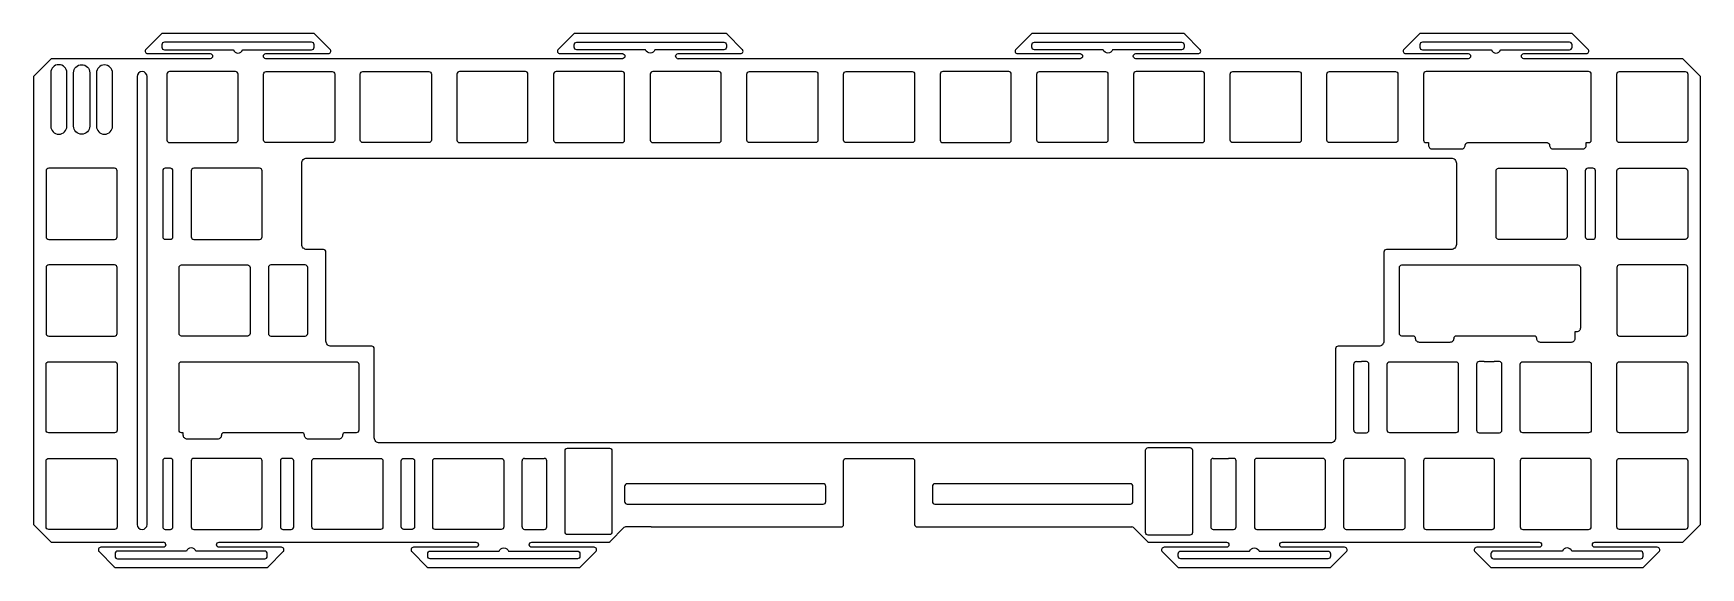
# Model space of a CAD drawing. Header units: millimetres. Extents: x 0 to 329, y 60 to 166.
import ezdxf

# ---------------------------------------------------------------- set-up
doc = ezdxf.new("R2010")
doc.units = ezdxf.units.MM
doc.header["$MEASUREMENT"] = 0

msp = doc.modelspace()

# ---------------------------------------------------------------- linework, layer by layer
at = {"linetype": 'Continuous'}
for p, q in [((141.79, 160.58), (127.09, 160.58)), ((260.25, 87.41), (260.25, 100.41)), ((260.75, 100.91), (261.74, 100.91)), ((285.94, 100.91), (287.94, 100.91)), ((260.75, 86.91), (262.74, 86.91)), ((285.94, 86.91), (287.94, 86.91)), ((96.33, 68.36), (96.33, 81.36)), ((96.83, 81.86), (100.7, 81.86)), ((101.2, 68.36), (101.2, 81.36)), ((232.06, 81.36), (232.06, 68.36)), ((232.56, 81.86), (235.55, 81.86)), ((96.83, 67.86), (100.7, 67.86)), ((121.74, 68.35), (116.74, 68.35)), ((190.11, 68.35), (211.51, 68.35)), ((211.51, 68.35), (216.51, 68.35)), ((232.56, 67.86), (235.55, 67.86)), ((10.89, 65.33), (25.6, 65.33))]:
    msp.add_line(p, q, dxfattribs=at)
for points in [[(60.54, 160.58), (45.84, 160.58, -0.414214), (45.34, 161.08), (45.34, 161.08, -0.414214), (45.84, 161.58), (58.13, 161.58, 0.668179), (58.48, 162.43), (55.48, 165.43, 0.198912), (55.13, 165.58), (25.54, 165.58, 0.198912), (25.19, 165.43), (22.19, 162.43, 0.668179), (22.54, 161.58), (34.84, 161.58, -0.414214), (35.34, 161.08), (35.34, 161.08, -0.414214), (34.84, 160.58), (20.13, 160.58)], [(126.59, 161.08), (126.59, 161.08, -0.414214), (127.09, 161.58), (139.38, 161.58, 0.668179), (139.73, 162.43), (136.73, 165.43, 0.198912), (136.38, 165.58), (106.79, 165.58, 0.198912), (106.44, 165.43), (103.44, 162.43, 0.668179), (103.79, 161.58), (116.09, 161.58, -0.414214), (116.59, 161.08), (116.59, 161.08, -0.414214), (116.09, 160.58), (101.38, 160.58)], [(231.99, 160.58), (217.29, 160.58, -0.414214), (216.79, 161.08), (216.79, 161.08, -0.414214), (217.29, 161.58), (229.58, 161.58, 0.668179), (229.93, 162.43), (226.93, 165.43, 0.198912), (226.58, 165.58), (196.99, 165.58, 0.198912), (196.64, 165.43), (193.64, 162.43, 0.668179), (193.99, 161.58), (206.29, 161.58, -0.414214), (206.79, 161.08), (206.79, 161.08, -0.414214), (206.29, 160.58), (191.58, 160.58)], [(308.48, 160.58), (293.77, 160.58, -0.414214), (293.27, 161.08), (293.27, 161.08, -0.414214), (293.77, 161.58), (306.07, 161.58, 0.668179), (306.42, 162.43), (303.42, 165.43, 0.198912), (303.07, 165.58), (273.48, 165.58, 0.198912), (273.13, 165.43), (270.13, 162.43, 0.668179), (270.48, 161.58), (282.77, 161.58, -0.414214), (283.27, 161.08), (283.27, 161.08, -0.414214), (282.77, 160.58), (268.07, 160.58)], [(282.07, 65.33), (296.77, 65.33, -0.414214), (297.27, 64.83), (297.27, 64.83, -0.414214), (296.77, 64.33), (284.48, 64.33, 0.668179), (284.13, 63.48), (287.13, 60.48, 0.198912), (287.48, 60.33), (317.07, 60.33, 0.198912), (317.42, 60.48), (320.42, 63.48, 0.668179), (320.07, 64.33), (307.77, 64.33, -0.414214), (307.27, 64.83), (307.27, 64.83, -0.414214), (307.77, 65.33), (325.11, 65.33), (328.61, 68.83), (328.61, 157.08), (325.11, 160.58), (308.48, 160.58)], [(26, 139.01, 0.414214), (25.5, 138.51), (25.5, 125.51, 0.414214), (26, 125.01), (27, 125.01, 0.414214), (27.5, 125.51), (27.5, 138.51, 0.414214), (27, 139.01), (26, 139.01)], [(304.41, 119.95, -0.414214), (304.91, 119.45), (304.91, 107.54, -0.414214), (304.16, 106.79), (303.82, 106.79), (303.82, 105.45, -0.414214), (303.07, 104.7), (297.07, 104.7, -0.414214), (296.32, 105.45), (296.32, 105.45, 0.414214), (295.82, 105.95), (280.44, 105.95, 0.414214), (279.94, 105.45), (279.94, 105.45, -0.414214), (279.19, 104.7), (273.19, 104.7, -0.414214), (272.44, 105.45), (272.44, 105.45, 0.414214), (271.94, 105.95), (269.73, 105.95, -0.414214), (269.23, 106.45), (269.23, 119.45, -0.414214), (269.73, 119.95), (290.66, 119.95), (304.41, 119.95)], [(262.74, 86.91), (262.74, 86.91, 0.414214), (263.24, 87.41), (263.24, 100.41, 0.414214), (262.74, 100.91), (261.74, 100.91)], [(285.94, 100.91), (284.94, 100.91, 0.414214), (284.44, 100.41), (284.44, 87.41, 0.414214), (284.94, 86.91), (285.94, 86.91)], [(287.94, 86.91), (288.94, 86.91, 0.414214), (289.44, 87.41), (289.44, 100.41, 0.414214), (288.94, 100.91), (287.94, 100.91)], [(26, 81.86, 0.414214), (25.5, 81.36), (25.5, 68.36, 0.414214), (26, 67.86), (27, 67.86, 0.414214), (27.5, 68.36), (27.5, 81.36, 0.414214), (27, 81.86), (26, 81.86)], [(51.31, 81.36, 0.414214), (50.81, 81.86), (49.2, 81.86, 0.414214), (48.7, 81.36), (48.7, 68.36, 0.414214), (49.2, 67.86), (49.2, 67.86), (49.2, 67.86), (50.81, 67.85, 0.414214), (51.31, 68.35), (51.31, 81.36)], [(73.62, 67.86), (73.01, 67.86, -0.414214), (72.51, 68.36), (72.51, 81.36, -0.414214), (73.01, 81.86), (74.63, 81.86, -0.414214), (75.13, 81.36), (75.13, 68.36, -0.414214), (74.63, 67.86), (73.63, 67.86, -0.000145), (73.62, 67.86)], [(143.49, 68.35), (159.19, 68.35, 0.414214), (159.69, 68.85), (159.69, 81.35, -0.414214), (160.19, 81.85), (173.19, 81.85, -0.414214), (173.69, 81.35), (173.69, 68.85, 0.414214), (174.19, 68.35), (190.11, 68.35)], [(235.55, 67.86), (236.55, 67.86, 0.414214), (237.05, 68.36), (237.05, 81.36, 0.414214), (236.55, 81.86), (235.55, 81.86)], [(268.89, 81.86), (258.75, 81.86, 0.414214), (258.25, 81.36), (258.25, 68.36, 0.414214), (258.75, 67.86), (268.89, 67.86)], [(268.89, 67.86), (269.89, 67.86, 0.414214), (270.39, 68.36), (270.39, 81.36, 0.414214), (269.89, 81.86), (268.89, 81.86)], [(72.52, 65.33), (87.23, 65.33, -0.414214), (87.73, 64.83), (87.73, 64.83, -0.414214), (87.23, 64.33), (74.93, 64.33, 0.668179), (74.58, 63.48), (77.58, 60.48, 0.198912), (77.93, 60.33), (107.52, 60.33, 0.198912), (107.87, 60.48), (110.87, 63.48, 0.668179), (110.52, 64.33), (98.23, 64.33, -0.414214), (97.73, 64.83), (97.73, 64.83, -0.414214), (98.23, 65.33), (113.31, 65.33, 0.198912), (113.66, 65.48), (116.39, 68.21)], [(216.86, 68.21), (219.6, 65.48, 0.198912), (219.95, 65.33), (235.15, 65.33, -0.414214), (235.65, 64.83), (235.65, 64.83, -0.414214), (235.15, 64.33), (222.86, 64.33, 0.668179), (222.5, 63.48), (225.5, 60.48, 0.198912), (225.86, 60.33), (255.44, 60.33, 0.198912), (255.8, 60.48), (258.8, 63.48, 0.668179), (258.44, 64.33), (246.15, 64.33, -0.414214), (245.65, 64.83), (245.65, 64.83, -0.414214), (246.15, 65.33), (282.07, 65.33)], [(26.1, 64.83), (26.1, 64.83, -0.414214), (25.6, 64.33), (13.31, 64.33, 0.668179), (12.95, 63.48), (15.95, 60.48, 0.198912), (16.31, 60.33), (45.89, 60.33, 0.198912), (46.25, 60.48), (49.25, 63.48, 0.668179), (48.89, 64.33), (36.6, 64.33, -0.414214), (36.1, 64.83), (36.1, 64.83, -0.414214), (36.6, 65.33), (51.31, 65.33)]]:
    msp.add_lwpolyline(points, format="xyb")
for points in [[(39.4, 162.33, 0.693889), (41.27, 162.33), (54.84, 162.33, 0.414214), (55.34, 162.83), (55.34, 163.33, 0.414214), (54.84, 163.83), (25.84, 163.83, 0.414214), (25.34, 163.33), (25.34, 162.83, 0.414214), (25.84, 162.33)], [(136.09, 162.33), (122.52, 162.33, -0.693889), (120.65, 162.33), (107.09, 162.33, -0.414214), (106.59, 162.83), (106.59, 163.33, -0.414214), (107.09, 163.83), (136.09, 163.83, -0.414214), (136.59, 163.33), (136.59, 162.83, -0.414214)], [(196.79, 162.83), (196.79, 163.33, -0.414214), (197.29, 163.83), (226.29, 163.83, -0.414214), (226.79, 163.33), (226.79, 162.83, -0.414214), (226.29, 162.33), (212.72, 162.33, -0.693889), (210.85, 162.33), (197.29, 162.33, -0.414214)], [(287.34, 162.33, 0.693889), (289.21, 162.33), (302.77, 162.33, 0.414214), (303.27, 162.83), (303.27, 163.33, 0.414214), (302.77, 163.83), (273.77, 163.83, 0.414214), (273.27, 163.33), (273.27, 162.83, 0.414214), (273.77, 162.33)], [(3.42, 147.31, 1), (6.62, 147.31), (6.62, 157.81, 1), (3.42, 157.81)], [(11.12, 157.81), (11.12, 147.31, -1), (7.92, 147.31), (7.92, 157.81, -1)], [(15.62, 157.75, 1), (12.42, 157.75), (12.42, 147.31, 1), (15.62, 147.31)], [(22.43, 157.05, 1), (20.43, 157.05), (20.43, 68.85, 1), (22.43, 68.85)], [(26.84, 158.05, 0.414214), (26.34, 157.55), (26.34, 144.55, 0.414214), (26.84, 144.05), (39.84, 144.05, 0.414214), (40.34, 144.55), (40.34, 157.55, 0.414214), (39.84, 158.05)], [(45.89, 158.05), (58.89, 158.05, -0.414214), (59.39, 157.55), (59.39, 144.55, -0.414214), (58.89, 144.05), (45.89, 144.05, -0.414214), (45.39, 144.55), (45.39, 157.55, -0.414214)], [(78.44, 157.55), (78.44, 144.55, -0.414214), (77.94, 144.05), (64.94, 144.05, -0.414214), (64.44, 144.55), (64.44, 157.55, -0.414214), (64.94, 158.05), (77.94, 158.05, -0.414214)], [(97.49, 157.55, 0.414214), (96.99, 158.05), (83.99, 158.05, 0.414214), (83.49, 157.55), (83.49, 144.55, 0.414214), (83.99, 144.05), (96.99, 144.05, 0.414214), (97.49, 144.55)], [(103.04, 158.05, 0.414214), (102.54, 157.55), (102.54, 144.55, 0.414214), (103.04, 144.05), (116.04, 144.05, 0.414214), (116.54, 144.55), (116.54, 157.55, 0.414214), (116.04, 158.05)], [(122.09, 158.05, 0.414214), (121.59, 157.55), (121.59, 144.55, 0.414214), (122.09, 144.05), (135.09, 144.05, 0.414214), (135.59, 144.55), (135.59, 157.55, 0.414214), (135.09, 158.05)], [(154.14, 144.05), (141.14, 144.05, -0.414214), (140.64, 144.55), (140.64, 157.55, -0.414214), (141.14, 158.05), (154.14, 158.05, -0.414214), (154.64, 157.55), (154.64, 144.55, -0.414214)], [(173.19, 144.05), (160.19, 144.05, -0.414214), (159.69, 144.55), (159.69, 157.55, -0.414214), (160.19, 158.05), (173.19, 158.05, -0.414214), (173.69, 157.55), (173.69, 144.55, -0.414214)], [(192.24, 144.05, 0.414214), (192.74, 144.55), (192.74, 157.55, 0.414214), (192.24, 158.05), (179.24, 158.05, 0.414214), (178.74, 157.55), (178.74, 144.55, 0.414214), (179.24, 144.05)], [(197.79, 144.55), (197.79, 157.55, -0.414214), (198.29, 158.05), (211.29, 158.05, -0.414214), (211.79, 157.55), (211.79, 144.55, -0.414214), (211.29, 144.05), (198.29, 144.05, -0.414214)], [(217.34, 158.05, 0.414214), (216.84, 157.55), (216.84, 144.55, 0.414214), (217.34, 144.05), (230.34, 144.05, 0.414214), (230.84, 144.55), (230.84, 157.55, 0.414214), (230.34, 158.05)], [(249.89, 157.55), (249.89, 144.55, -0.414214), (249.39, 144.05), (236.39, 144.05, -0.414214), (235.89, 144.55), (235.89, 157.55, -0.414214), (236.39, 158.05), (249.39, 158.05, -0.414214)], [(254.94, 144.55), (254.94, 157.55, -0.414214), (255.44, 158.05), (268.44, 158.05, -0.414214), (268.94, 157.55), (268.94, 144.55, -0.414214), (268.44, 144.05), (255.44, 144.05, -0.414214)], [(273.99, 144.55, 0.414214), (274.49, 144.05), (274.95, 144.05), (274.95, 143.55, 0.414214), (275.7, 142.8), (281.45, 142.8, 0.414214), (282.2, 143.55), (282.2, 143.55, -0.414214), (282.7, 144.05), (298.33, 144.05, -0.414214), (298.83, 143.55), (298.83, 143.55, 0.414214), (299.58, 142.8), (305.33, 142.8, 0.414214), (306.08, 143.55), (306.08, 144.05), (306.54, 144.05, 0.414214), (307.04, 144.55), (307.04, 157.55, 0.414214), (306.54, 158.05), (274.49, 158.05, 0.414214), (273.99, 157.55)], [(326.09, 157.55), (326.09, 144.55, -0.414214), (325.59, 144.05), (312.59, 144.05, -0.414214), (312.09, 144.55), (312.09, 157.55, -0.414214), (312.59, 158.05), (325.59, 158.05, -0.414214)], [(3.02, 139, 0.414214), (2.52, 138.5), (2.52, 125.5, 0.414214), (3.02, 125), (16.02, 125, 0.414214), (16.52, 125.5), (16.52, 138.5, 0.414214), (16.02, 139)], [(45.1, 138.5, 0.414214), (44.6, 139), (31.6, 139, 0.414214), (31.1, 138.5), (31.1, 125.5, 0.414214), (31.6, 125), (44.6, 125, 0.414214), (45.1, 125.5)], [(257.15, 103.95, 0.414214), (256.65, 103.45), (256.65, 85.9, -0.414214), (255.65, 84.9), (68.2, 84.9, -0.414214), (67.2, 85.9), (67.2, 103.45, 0.414214), (66.7, 103.95), (58.67, 103.95, -0.414214), (57.67, 104.95), (57.67, 122.5, 0.414214), (57.17, 123), (53.91, 123, -0.414214), (52.91, 124), (52.91, 140, -0.414214), (53.91, 141), (279.46, 141, -0.414214), (280.46, 140), (280.46, 124, -0.414214), (279.46, 123), (266.67, 123, 0.414214), (266.17, 122.5), (266.17, 104.95, -0.414214), (265.17, 103.95)], [(302.28, 138.5), (302.28, 125.5, -0.414214), (301.78, 125), (288.78, 125, -0.414214), (288.28, 125.5), (288.28, 138.5, -0.414214), (288.78, 139), (301.78, 139, -0.414214)], [(307.88, 125.51), (307.88, 138.51, 0.414214), (307.38, 139.01), (306.38, 139.01, 0.414214), (305.88, 138.51), (305.88, 125.51, 0.414214), (306.38, 125.01), (307.38, 125.01, 0.414214)], [(326.09, 138.5), (326.09, 125.5, -0.414214), (325.59, 125), (312.59, 125, -0.414214), (312.09, 125.5), (312.09, 138.5, -0.414214), (312.59, 139), (325.59, 139, -0.414214)], [(16.52, 119.45, 0.414214), (16.02, 119.95), (3.02, 119.95, 0.414214), (2.52, 119.45), (2.52, 106.45, 0.414214), (3.02, 105.95), (16.02, 105.95, 0.414214), (16.52, 106.45)], [(42.72, 119.45), (42.72, 106.45, -0.414214), (42.22, 105.95), (29.22, 105.95, -0.414214), (28.72, 106.45), (28.72, 119.45, -0.414214), (29.22, 119.95), (42.22, 119.95, -0.414214)], [(53.57, 119.96), (46.82, 119.96, 0.414214), (46.32, 119.46), (46.32, 106.46, 0.414214), (46.82, 105.96), (53.57, 105.96, 0.414214), (54.07, 106.46), (54.07, 119.46, 0.414214)], [(312.09, 106.45, 0.414214), (312.59, 105.95), (325.59, 105.95, 0.414214), (326.09, 106.45), (326.09, 119.45, 0.414214), (325.59, 119.95), (312.59, 119.95, 0.414214), (312.09, 119.45)], [(3.02, 100.9), (16.02, 100.9, -0.414214), (16.52, 100.4), (16.52, 87.4, -0.414214), (16.02, 86.9), (3.02, 86.9, -0.414214), (2.52, 87.4), (2.52, 100.4, -0.414214)], [(60.18, 85.65), (54.18, 85.65, -0.414214), (53.43, 86.4), (53.43, 86.4, 0.414214), (52.93, 86.9), (37.56, 86.9, 0.414214), (37.06, 86.4), (37.06, 86.4, -0.414214), (36.31, 85.65), (30.31, 85.65, -0.414214), (29.56, 86.4), (29.56, 86.9), (29.22, 86.9, -0.414214), (28.72, 87.4), (28.72, 100.4, -0.414214), (29.22, 100.9), (63.65, 100.9, -0.414214), (64.15, 100.4), (64.15, 87.4, -0.414214), (63.65, 86.9), (61.43, 86.9, 0.414214), (60.93, 86.4), (60.93, 86.4, -0.414214)], [(267.34, 100.9), (280.34, 100.9, -0.414214), (280.84, 100.4), (280.84, 87.4, -0.414214), (280.34, 86.9), (267.34, 86.9, -0.414214), (266.84, 87.4), (266.84, 100.4, -0.414214)], [(307.04, 100.4), (307.04, 87.4, -0.414214), (306.54, 86.9), (293.54, 86.9, -0.414214), (293.04, 87.4), (293.04, 100.4, -0.414214), (293.54, 100.9), (306.54, 100.9, -0.414214)], [(312.59, 100.9), (325.59, 100.9, -0.414214), (326.09, 100.4), (326.09, 87.4, -0.414214), (325.59, 86.9), (312.59, 86.9, -0.414214), (312.09, 87.4), (312.09, 100.4, -0.414214)], [(104.8, 67.35), (104.8, 83.35, -0.414214), (105.3, 83.85), (113.54, 83.85, -0.414214), (114.04, 83.35), (114.04, 67.35, -0.414214), (113.54, 66.85), (105.3, 66.85, -0.414214)], [(228.46, 67.35), (228.46, 67.23, -0.414214), (227.96, 66.73), (219.72, 66.73, -0.414214), (219.22, 67.23), (219.22, 83.47, -0.414214), (219.72, 83.97), (227.96, 83.97, -0.414214), (228.46, 83.47)], [(16.52, 81.35), (16.52, 68.35, -0.414214), (16.02, 67.85), (3.02, 67.85, -0.414214), (2.52, 68.35), (2.52, 81.35, -0.414214), (3.02, 81.85), (16.02, 81.85, -0.414214)], [(31.6, 67.85), (44.6, 67.85, 0.414214), (45.1, 68.35), (45.1, 81.35, 0.414214), (44.6, 81.85), (31.6, 81.85, 0.414214), (31.1, 81.35), (31.1, 68.35, 0.414214)], [(54.91, 68.35), (54.91, 81.35, -0.414214), (55.41, 81.85), (68.41, 81.85, -0.414214), (68.91, 81.35), (68.91, 68.35, -0.414214), (68.41, 67.85), (55.41, 67.85, -0.414214)], [(78.72, 68.35), (78.72, 81.35, -0.414214), (79.22, 81.85), (92.22, 81.85, -0.414214), (92.72, 81.35), (92.72, 68.35, -0.414214), (92.22, 67.85), (79.22, 67.85, -0.414214)], [(254.65, 68.35), (254.65, 81.35, 0.414214), (254.15, 81.85), (241.15, 81.85, 0.414214), (240.65, 81.35), (240.65, 68.35, 0.414214), (241.15, 67.85), (254.15, 67.85, 0.414214)], [(273.99, 68.35, 0.414214), (274.49, 67.85), (287.49, 67.85, 0.414214), (287.99, 68.35), (287.99, 81.35, 0.414214), (287.49, 81.85), (274.49, 81.85, 0.414214), (273.99, 81.35)], [(293.04, 68.35, 0.414214), (293.54, 67.85), (306.54, 67.85, 0.414214), (307.04, 68.35), (307.04, 81.35, 0.414214), (306.54, 81.85), (293.54, 81.85, 0.414214), (293.04, 81.35)], [(312.59, 81.85), (325.59, 81.85, -0.414214), (326.09, 81.35), (326.09, 68.35, -0.414214), (325.59, 67.85), (312.59, 67.85, -0.414214), (312.09, 68.35), (312.09, 81.35, -0.414214)], [(32.04, 63.58, 0.693889), (30.16, 63.58), (16.6, 63.58, 0.414214), (16.1, 63.08), (16.1, 62.58, 0.414214), (16.6, 62.08), (45.6, 62.08, 0.414214), (46.1, 62.58), (46.1, 63.08, 0.414214), (45.6, 63.58)], [(78.23, 63.58), (91.79, 63.58, -0.693889), (93.66, 63.58), (107.22, 63.58, -0.414214), (107.72, 63.08), (107.72, 62.58, -0.414214), (107.22, 62.08), (78.23, 62.08, -0.414214), (77.73, 62.58), (77.73, 63.08, -0.414214)], [(226.15, 63.58), (239.71, 63.58, -0.693889), (241.59, 63.58), (255.15, 63.58, -0.414214), (255.65, 63.08), (255.65, 62.58, -0.414214), (255.15, 62.08), (226.15, 62.08, -0.414214), (225.65, 62.58), (225.65, 63.08, -0.414214)], [(303.21, 63.58, 0.693889), (301.34, 63.58), (287.78, 63.58, 0.414214), (287.28, 63.08), (287.28, 62.58, 0.414214), (287.78, 62.08), (316.78, 62.08, 0.414214), (317.28, 62.58), (317.28, 63.08, 0.414214), (316.78, 63.58)]]:
    msp.add_lwpolyline(points, format="xyb", close=True)
for points in [[(20.13, 160.58), (3.5, 160.58), (0, 157.08), (0, 68.83), (3.5, 65.33), (10.89, 65.33)], [(101.38, 160.58), (60.54, 160.58)], [(191.58, 160.58), (141.79, 160.58)], [(268.07, 160.58), (231.99, 160.58)], [(121.74, 68.35), (143.49, 68.35)], [(51.31, 65.33), (72.52, 65.33)]]:
    msp.add_lwpolyline(points)
for points in [[(117.04, 72.85), (155.69, 72.85, 0.414214), (156.19, 73.35), (156.19, 76.35, 0.414214), (155.69, 76.85), (117.04, 76.85, 0.414214), (116.54, 76.35), (116.54, 73.35, 0.414214)], [(177.69, 72.85), (216.22, 72.85, 0.414214), (216.72, 73.35), (216.72, 76.35, 0.414214), (216.22, 76.85), (177.69, 76.85, 0.414214), (177.19, 76.35), (177.19, 73.35, 0.414214)]]:
    msp.add_lwpolyline(points, format="xyb", close=True, dxfattribs=at)
for centre, start, end in [((127.09, 161.08), 180, 270), ((260.75, 100.41), 90, 180), ((260.75, 87.41), 180, 270), ((96.83, 81.36), 90, 180), ((100.7, 81.36), 0, 90), ((232.56, 81.36), 90, 180), ((96.83, 68.36), 180, 270), ((100.7, 68.36), 270, 0), ((116.74, 67.85), 90, 135), ((216.51, 67.85), 45, 90), ((232.56, 68.36), 180, 270), ((25.6, 64.83), 0, 90)]:
    msp.add_arc(centre, 0.5, start, end, dxfattribs=at)

doc.saveas('drawing.dxf')
